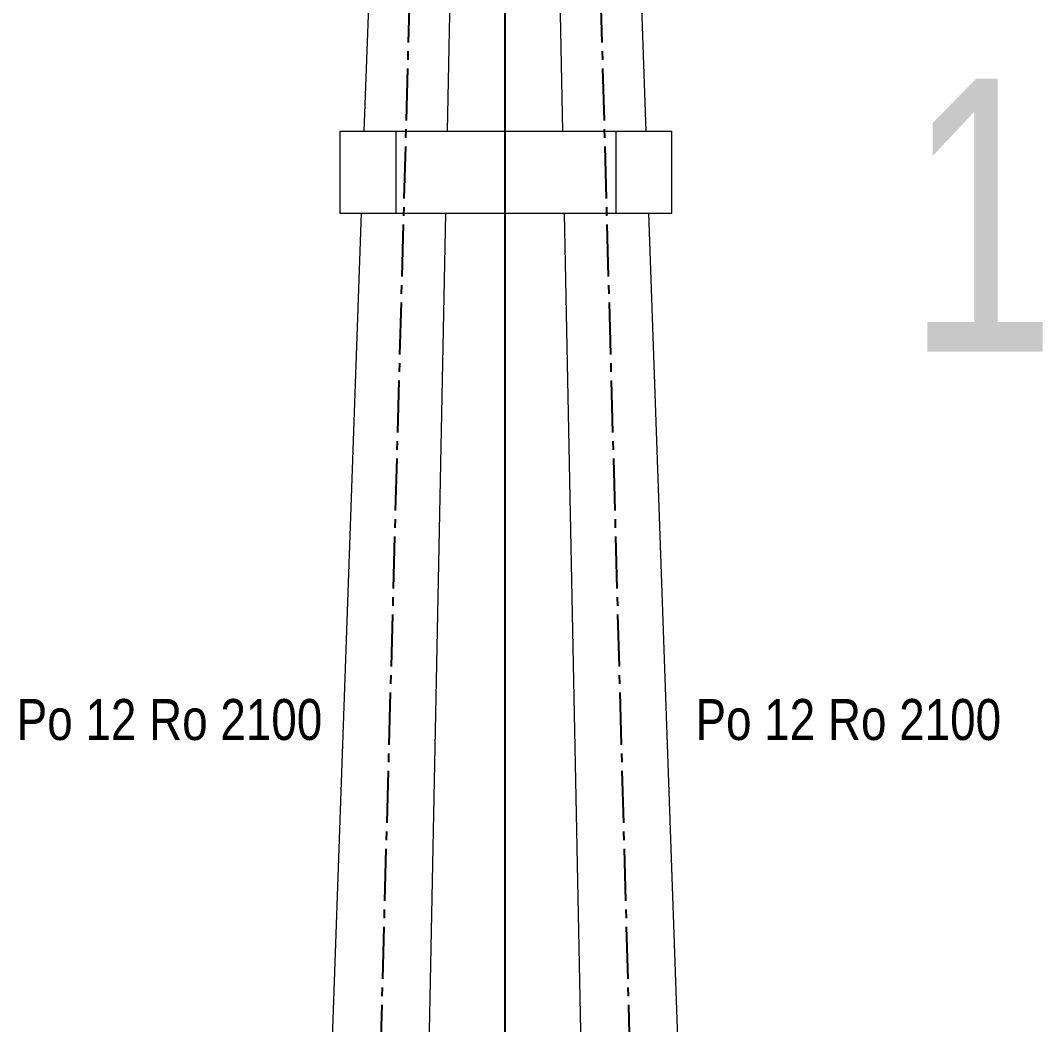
# Model space of a CAD drawing. Header units: millimetres. Extents: x 1587714 to 3094800, y -694377 to -413614.
# Drawn here: x 2055614 to 2059355, y -555921 to -552246 of the extents above; entities that cross this region are included whole.
import ezdxf

# ---------------------------------------------------------------- set-up
doc = ezdxf.new("R2010")
doc.units = ezdxf.units.MM
doc.linetypes.add('CENTER2', pattern=[28.575, 19.05, -3.175, 3.175, -3.175])
for name, color, linetype in [('0_EJES', 1, 'CENTER2'), ('M0_EQUIPOS', 7, 'Continuous'), ('M_DIM', 1, 'Continuous'), ('Textos catenaria', 7, 'Continuous')]:
    doc.layers.add(name, color=color, linetype=linetype)
doc.styles.add('ARIAL', font='arial.ttf', dxfattribs={"width": 0.8})
doc.styles.add('ROMANS', font='arial.ttf', dxfattribs={"width": 0.7})

# ---------------------------------------------------------------- blocks, each defined once
blk = doc.blocks.new('poste doble terminal TM1')
at = {"layer": '0_EJES', "color": 8, "ltscale": 10}
for p, q in [((-325.47, 7467.04), (-618.13, -3150)), ((325.47, 7467.04), (618.13, -3150))]:
    blk.add_line(p, q, dxfattribs=at)
at = {"layer": 'M0_EQUIPOS', "color": 7, "linetype": 'Continuous', "lineweight": 15}
for p, q in [((-471.37, 7374.29), (-516.18, 6095)), ((-210.48, 6095), (-184.75, 7374.29)), ((184.75, 7374.29), (210.48, 6095)), ((516.18, 6095), (471.37, 7374.29)), ((-605, 6095), (-605, 5795)), ((-605, 6095), (-400, 6095)), ((-400, 6095), (-400, 5795)), ((-400, 6095), (405, 6095)), ((405, 6095), (405, 5795)), ((405, 6095), (610, 6095)), ((610, 5795), (610, 6095)), ((-526.69, 5795), (-637.02, 2645)), ((-605, 5795), (-400, 5795)), ((-400, 5795), (405, 5795)), ((-279.85, 2645), (-216.51, 5795)), ((216.51, 5795), (279.85, 2645)), ((405, 5795), (610, 5795)), ((637.02, 2645), (526.69, 5795))]:
    blk.add_line(p, q, dxfattribs=at)
at = {"layer": 'M_DIM', "color": 7, "style": 'ARIAL', "width": 0.8}
for p in [(-1787.2, 3866.04), (697.01, 3866.04)]:
    blk.add_text('Po 12 Ro 2100', height=150, dxfattribs=at).set_placement(p)

msp = doc.modelspace()

# ---------------------------------------------------------------- linework, layer by layer
at = {"color": 8}
msp.add_line((2057387.7201, -578057.058), (2057387.7201, -529054.325), dxfattribs=at)

# ---------------------------------------------------------------- block references
msp.add_blockref('poste doble terminal TM1', (2057387.7201, -558745.6049))

# ---------------------------------------------------------------- texts
at = {"layer": 'Textos catenaria', "style": 'ROMANS', "width": 0.7}
msp.add_text('1', height=1000, dxfattribs=at).set_placement((2058858.757, -553458.6163))

doc.saveas('drawing.dxf')
